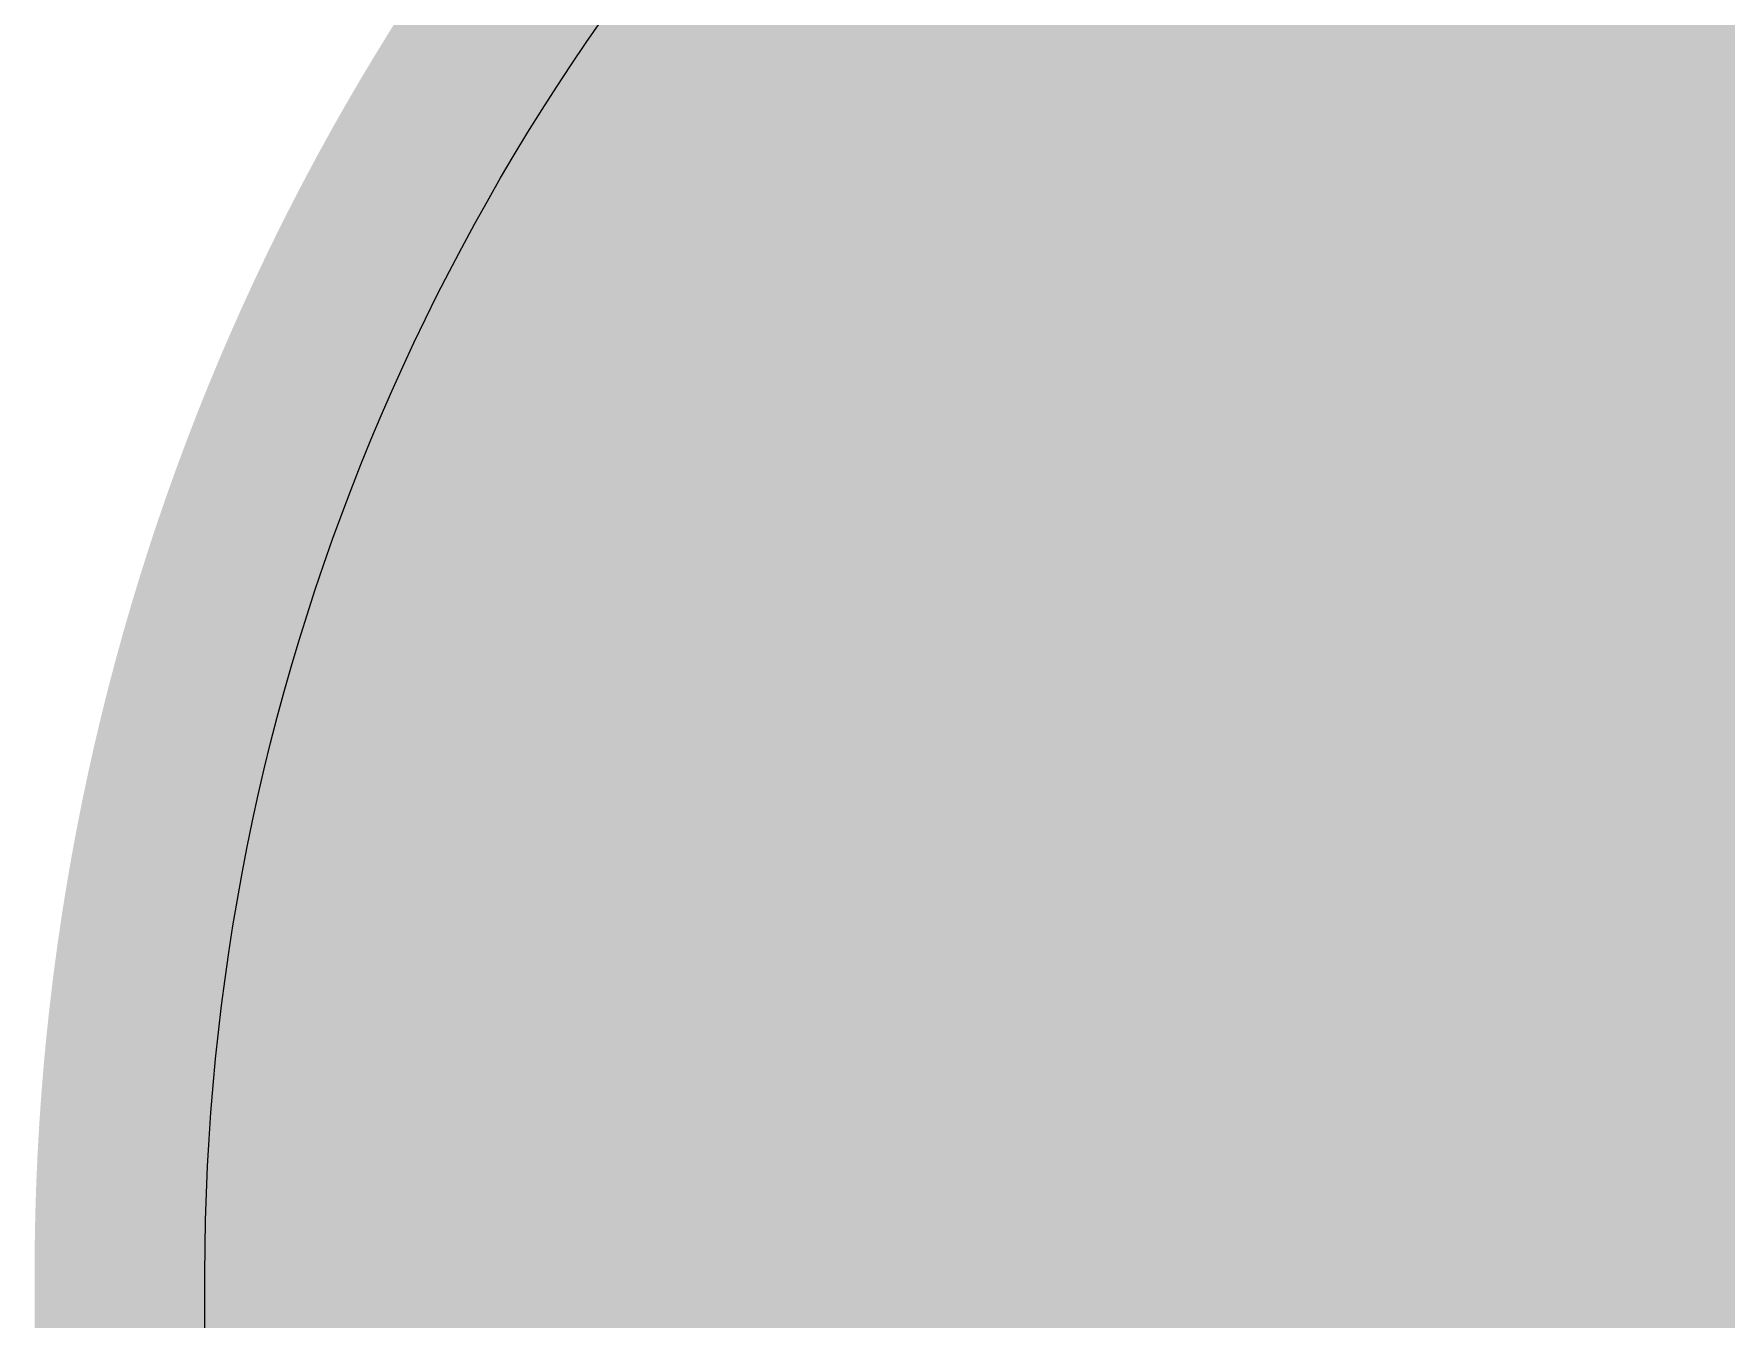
# Model space of a CAD drawing. Header units: inches. Extents: x 0.91 to 3.83, y 2.65 to 3.83.
# Drawn here: x 1.41494 to 1.42487, y 2.95446 to 2.962 of the extents above; entities that cross this region are included whole.
import ezdxf

# ---------------------------------------------------------------- set-up
doc = ezdxf.new("R2010")
doc.units = ezdxf.units.IN
doc.header["$MEASUREMENT"] = 0
for name, color, linetype in [('Board', 56, 'Continuous'), ('Bottom Layer', 5, 'Continuous'), ('Bottom Solder', 6, 'Continuous'), ('Multi-Layer', 9, 'Continuous'), ('Pad Holes', 156, 'Continuous'), ('Top Layer', 1, 'Continuous'), ('Top Solder', 216, 'Continuous')]:
    doc.layers.add(name, color=color, linetype=linetype)

# ---------------------------------------------------------------- blocks, each defined once
blk = doc.blocks.new('AMPHENOL_12401598E4_2A_70')
at = {"layer": 'Bottom Layer'}
h = blk.add_hatch(color=5, dxfattribs=at)
edge = h.paths.add_edge_path()
edge.add_arc((0.1358268, 0), 0.0127953, 90, 270)
edge.add_line((0.1358268, -0.0127953), (0.1476378, -0.0127953))
edge.add_arc((0.1476378, 0), 0.0127953, 270, 450)
edge.add_line((0.1476378, 0.0127953), (0.1358268, 0.0127953))
at = {"layer": 'Bottom Solder'}
h = blk.add_hatch(color=6, dxfattribs=at)
edge = h.paths.add_edge_path()
edge.add_arc((0.1358268, 0), 0.0137953, 90, 270)
edge.add_line((0.1358268, -0.0137953), (0.1476378, -0.0137953))
edge.add_arc((0.1476378, 0), 0.0137953, 270, 450)
edge.add_line((0.1476378, 0.0137953), (0.1358268, 0.0137953))
at = {"layer": 'Multi-Layer'}
h = blk.add_hatch(color=9, dxfattribs=at)
edge = h.paths.add_edge_path()
edge.add_arc((0.1358268, 0), 0.0127953, 90, 270)
edge.add_line((0.1358268, -0.0127953), (0.1476378, -0.0127953))
edge.add_arc((0.1476378, 0), 0.0127953, 270, 450)
edge.add_line((0.1476378, 0.0127953), (0.1358268, 0.0127953))
at = {"layer": 'Pad Holes'}
h = blk.add_hatch(color=7, dxfattribs=at)
edge = h.paths.add_edge_path()
edge.add_arc((0.1358268, 0), 0.0127953, 90, 270)
edge.add_line((0.1358268, -0.0127953), (0.1476378, -0.0127953))
edge.add_arc((0.1476378, 0), 0.0127953, 270, 450)
edge.add_line((0.1476378, 0.0127953), (0.1358268, 0.0127953))
at = {"layer": 'Top Layer'}
h = blk.add_hatch(color=1, dxfattribs=at)
edge = h.paths.add_edge_path()
edge.add_arc((0.1358268, 0), 0.0127953, 90, 270)
edge.add_line((0.1358268, -0.0127953), (0.1476378, -0.0127953))
edge.add_arc((0.1476378, 0), 0.0127953, 270, 450)
edge.add_line((0.1476378, 0.0127953), (0.1358268, 0.0127953))
at = {"layer": 'Top Solder'}
h = blk.add_hatch(color=216, dxfattribs=at)
edge = h.paths.add_edge_path()
edge.add_arc((0.1358268, 0), 0.0137953, 90, 270)
edge.add_line((0.1358268, -0.0137953), (0.1476378, -0.0137953))
edge.add_arc((0.1476378, 0), 0.0137953, 270, 450)
edge.add_line((0.1476378, 0.0137953), (0.1358268, 0.0137953))
at = {"layer": 'Board'}
blk.add_lwpolyline([(0.1358268, -0.0127953, -0.414214), (0.1230315, 0)], format="xyb", dxfattribs=at)
blk.add_lwpolyline([(0.1476378, -0.0127953), (0.1358268, -0.0127953)], dxfattribs=at)
blk.add_lwpolyline([(0.1358268, -0.0127953, 1), (0.1358268, -0.0127953, 1)], format="xyb", close=True, dxfattribs=at)
blk.add_lwpolyline([(0.1358268, -0.0127953, 1), (0.1358268, -0.0127953, 1)], format="xyb", close=True, dxfattribs=at)

msp = doc.modelspace()

# ---------------------------------------------------------------- block references
at = {"rotation": 270}
msp.add_blockref('AMPHENOL_12401598E4_2A_70', (1.4287402, 3.090551), dxfattribs=at)

doc.saveas('drawing.dxf')
